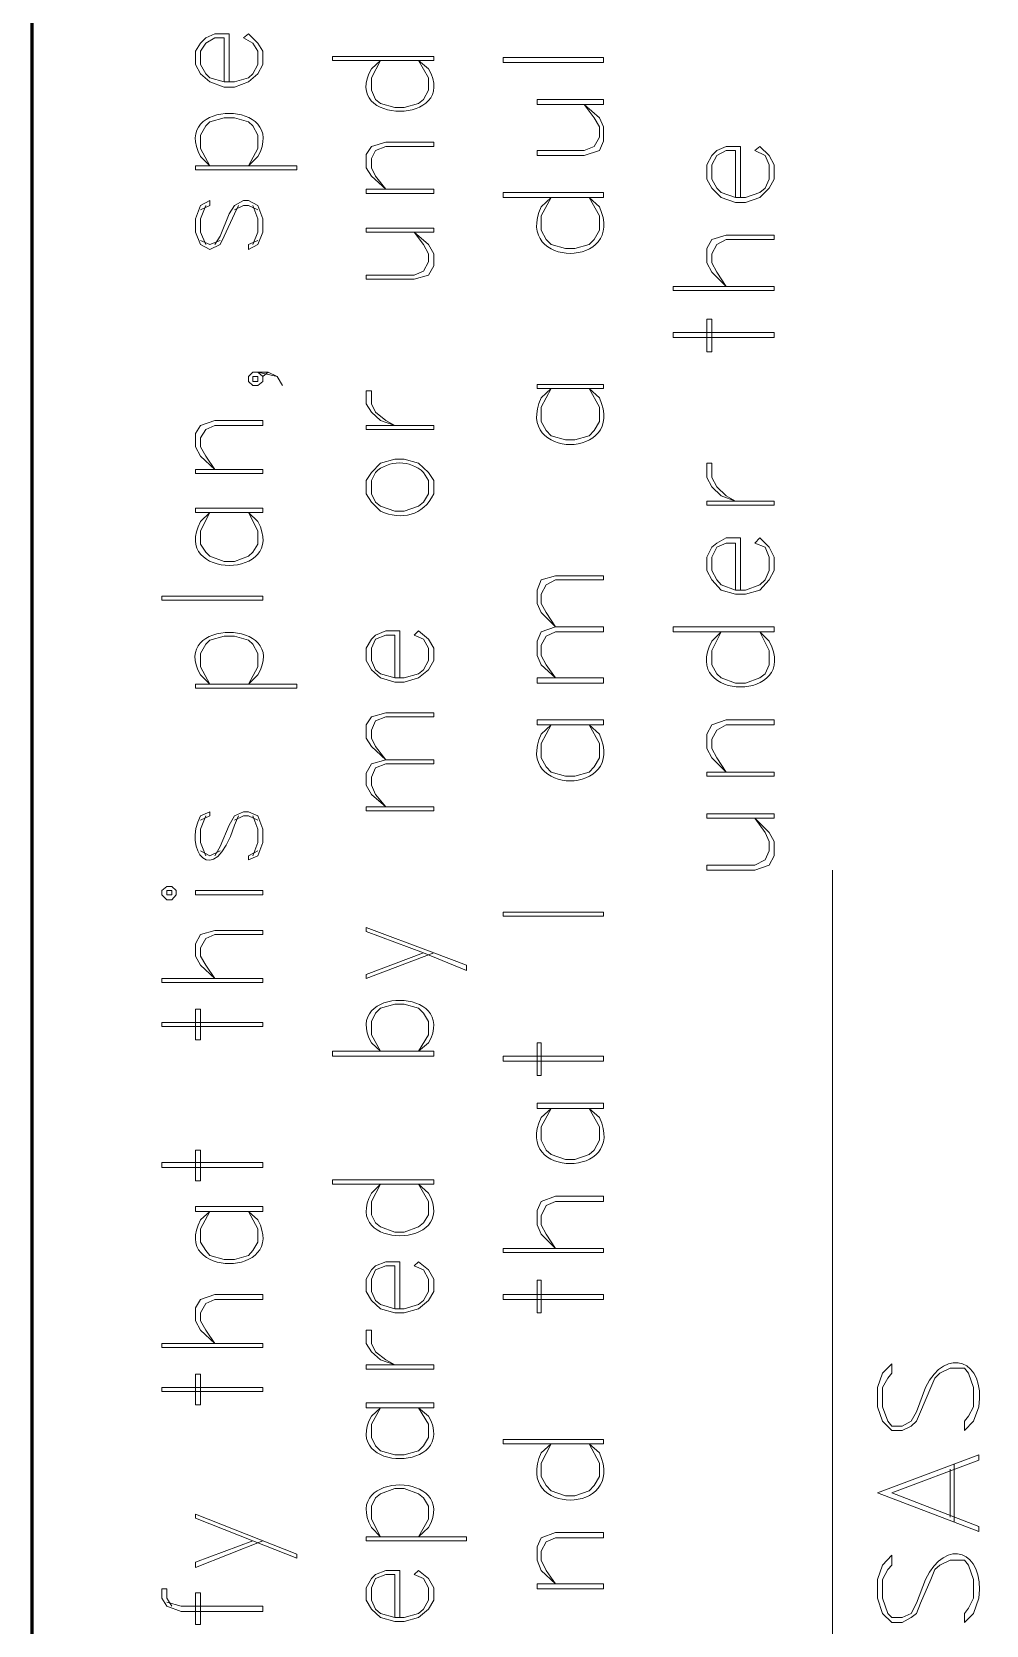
# Model space of a CAD drawing. Header units: inches. Extents: x 5 to 516, y -193 to 129.
# Drawn here: x 113.913 to 114.95, y -171.444 to -169.712 of the extents above; entities that cross this region are included whole.
import ezdxf

# ---------------------------------------------------------------- set-up
doc = ezdxf.new("R2010")
doc.units = ezdxf.units.IN
doc.header["$MEASUREMENT"] = 0
doc.layers.add('PDF8_Geometry', color=7, linetype='Continuous')

msp = doc.modelspace()

# ---------------------------------------------------------------- linework, layer by layer
at = {"layer": 'PDF8_Geometry', "lineweight": 60}
msp.add_lwpolyline([(113.9132959, -162.1857821), (113.9132959, -192.1857845)], dxfattribs=at)
at = {"layer": 'PDF8_Geometry', "lineweight": 15}
for points in [[(114.1277403, -169.7668917), (114.1277403, -169.7146694), (114.1121848, -169.7146694), (114.1021848, -169.7191139), (114.0966292, -169.7246694), (114.0910737, -169.7335583), (114.0910737, -169.7480028), (114.0966292, -169.7580028), (114.1066292, -169.7668917), (114.1221848, -169.7724472), (114.1332959, -169.7724472), (114.1488515, -169.7668917), (114.1588515, -169.7580028), (114.164407, -169.7480028), (114.164407, -169.7335583), (114.1588515, -169.7246694), (114.1488515, -169.7146694)], [(114.1221847, -169.7668917), (114.1221847, -169.7191139), (114.1121847, -169.7191139), (114.1021847, -169.7246694), (114.0966292, -169.7335583), (114.0966292, -169.7480028), (114.1021847, -169.7580028), (114.1066292, -169.7624472), (114.1221847, -169.7668917), (114.1332958, -169.7668917), (114.1488514, -169.7624472), (114.1532958, -169.7580028), (114.1588514, -169.7480028), (114.1588514, -169.7335583), (114.1532958, -169.7246694), (114.1432958, -169.7191139), (114.1488514, -169.7146694)], [(114.3444068, -169.752447), (114.3332957, -169.7435581), (114.3444068, -169.762447), (114.3444068, -169.7757804), (114.3388513, -169.7857804), (114.3332957, -169.7902248), (114.3177402, -169.7946693), (114.3077402, -169.7946693), (114.2921846, -169.7902248), (114.2866291, -169.7857804), (114.2821846, -169.7757804), (114.2821846, -169.762447), (114.2921846, -169.7435581), (114.2821846, -169.752447)], [(114.1588515, -169.8480036), (114.1488515, -169.8580036), (114.1588515, -169.8391147), (114.1588515, -169.8246703), (114.1532959, -169.8146703), (114.1488515, -169.8102258), (114.1332959, -169.8057814), (114.1221848, -169.8057814), (114.1066292, -169.8102258), (114.1021848, -169.8146703), (114.0966292, -169.8246703), (114.0966292, -169.8391147), (114.1066292, -169.8580036), (114.0966292, -169.8480036)], [(114.6832959, -169.8924478), (114.6832959, -169.8368922), (114.6677404, -169.8368922), (114.6577404, -169.8413367), (114.6521848, -169.8468922), (114.6466293, -169.8568922), (114.6466293, -169.8724478), (114.6521848, -169.8824478), (114.6621848, -169.8924478), (114.6777404, -169.8980033), (114.6888515, -169.8980033), (114.7044071, -169.8924478), (114.7144071, -169.8824478), (114.7199626, -169.8724478), (114.7199626, -169.8568922), (114.7144071, -169.8468922), (114.7044071, -169.8368922)], [(114.6777403, -169.8924478), (114.6777403, -169.8413367), (114.6677403, -169.8413367), (114.6577403, -169.8468922), (114.6521848, -169.8568922), (114.6521848, -169.8724478), (114.6577403, -169.8824478), (114.6621848, -169.8868922), (114.6777403, -169.8924478), (114.6888514, -169.8924478), (114.704407, -169.8868922), (114.7099626, -169.8824478), (114.714407, -169.8724478), (114.714407, -169.8568922), (114.7099626, -169.8468922), (114.6988514, -169.8413367), (114.704407, -169.8368922)], [(114.5299625, -169.9024478), (114.5188514, -169.8924478), (114.5299625, -169.9124478), (114.5299625, -169.9280033), (114.5244069, -169.9380033), (114.5188514, -169.9435589), (114.5032958, -169.9480033), (114.4932958, -169.9480033), (114.4777403, -169.9435589), (114.4721847, -169.9380033), (114.4666291, -169.9280033), (114.4666291, -169.9124478), (114.4777403, -169.8924478), (114.4666291, -169.9024478)], [(114.0966292, -169.9057821), (114.1066292, -169.9013377), (114.1066292, -169.8957821), (114.0966292, -169.9013377), (114.0910737, -169.9157821), (114.0910737, -169.9302265), (114.0966292, -169.9435599), (114.1066292, -169.9491154), (114.1177404, -169.9435599), (114.1221848, -169.934671), (114.1332959, -169.9102265), (114.1377404, -169.9013377)], [(114.1021847, -169.9013363), (114.0966291, -169.9157807), (114.0966291, -169.9302252), (114.1021847, -169.9435585)], [(114.1121846, -169.9435591), (114.1177401, -169.9346702), (114.1277401, -169.9102257), (114.1332957, -169.9013368), (114.1432957, -169.8957813), (114.1488512, -169.8957813), (114.1588512, -169.9013368), (114.1644068, -169.9157813), (114.1644068, -169.9302257), (114.1588512, -169.9435591), (114.1488512, -169.9491146)], [(114.133296, -169.9057806), (114.143296, -169.9013361), (114.1488515, -169.9013361), (114.1588515, -169.9057806)], [(114.1532957, -169.9013363), (114.1588513, -169.9157807), (114.1588513, -169.9302252), (114.1532957, -169.9435585)], [(114.0966291, -169.9391148), (114.1066291, -169.9435592), (114.1177402, -169.9391148)], [(114.1588513, -169.9391148), (114.1488513, -169.9435592), (114.1488513, -169.9491148)], [(114.1799624, -170.0868924), (114.1588513, -170.082448), (114.1644069, -170.0868924), (114.1644069, -170.092448), (114.1588513, -170.0968924), (114.1532958, -170.0968924), (114.1488513, -170.092448), (114.1488513, -170.0868924), (114.1532958, -170.082448), (114.1699624, -170.082448), (114.1799624, -170.0868924), (114.185518, -170.0968924)], [(114.1644069, -170.0868922), (114.1699625, -170.0824478)], [(114.5299625, -170.110225), (114.5188514, -170.100225), (114.5299625, -170.120225), (114.5299625, -170.1357806), (114.5244069, -170.1457806), (114.5188514, -170.1513361), (114.5032958, -170.1557806), (114.4932958, -170.1557806), (114.4777403, -170.1513361), (114.4721847, -170.1457806), (114.4666291, -170.1357806), (114.4666291, -170.120225), (114.4777403, -170.100225), (114.4666291, -170.110225)], [(114.3499625, -170.2146705), (114.3499625, -170.200226), (114.3444069, -170.1913371), (114.3332958, -170.1813371), (114.3177402, -170.1768927), (114.3077402, -170.1768927), (114.2921847, -170.1813371), (114.2821847, -170.1913371), (114.2766291, -170.200226), (114.2766291, -170.2146705), (114.2821847, -170.2235594), (114.2921847, -170.2335594)], [(114.2866292, -170.1913371), (114.2821847, -170.200226), (114.2821847, -170.2146705), (114.2866292, -170.2235594), (114.2921847, -170.2280038), (114.3077403, -170.2335594), (114.3177403, -170.2335594), (114.3332958, -170.2280038), (114.3388514, -170.2235594), (114.344407, -170.2146705), (114.344407, -170.200226), (114.3388514, -170.1913371)], [(114.1588515, -170.2446697), (114.1488515, -170.2346697), (114.1588515, -170.2546697), (114.1588515, -170.2691141), (114.1532959, -170.278003), (114.1488515, -170.2824474), (114.1332959, -170.288003), (114.1221848, -170.288003), (114.1066292, -170.2824474), (114.1021848, -170.278003), (114.0966292, -170.2691141), (114.0966292, -170.2546697), (114.1066292, -170.2346697), (114.0966292, -170.2446697)], [(114.6832959, -170.3191152), (114.6832959, -170.2624485), (114.6677404, -170.2624485), (114.6577404, -170.2680041), (114.6521848, -170.2724485), (114.6466293, -170.2835596), (114.6466293, -170.2980041), (114.6521848, -170.3080041), (114.6621848, -170.3191152), (114.6777404, -170.3235596), (114.6888515, -170.3235596), (114.7044071, -170.3191152), (114.7144071, -170.3080041), (114.7199626, -170.2980041), (114.7199626, -170.2835596), (114.7144071, -170.2724485), (114.7044071, -170.2624485)], [(114.6777403, -170.3191152), (114.6777403, -170.2680041), (114.6677403, -170.2680041), (114.6577403, -170.2724485), (114.6521848, -170.2835596), (114.6521848, -170.2980041), (114.6577403, -170.3080041), (114.6621848, -170.3135596), (114.6777403, -170.3191152), (114.6888514, -170.3191152), (114.704407, -170.3135596), (114.7099626, -170.3080041), (114.714407, -170.2980041), (114.714407, -170.2835596), (114.7099626, -170.2724485), (114.6988514, -170.2680041), (114.704407, -170.2624485)], [(114.1588515, -170.4113378), (114.1488515, -170.4213378), (114.1588515, -170.4024489), (114.1588515, -170.3880045), (114.1532959, -170.3780045), (114.1488515, -170.37356), (114.1332959, -170.3691156), (114.1221848, -170.3691156), (114.1066292, -170.37356), (114.1021848, -170.3780045), (114.0966292, -170.3880045), (114.0966292, -170.4024489), (114.1066292, -170.4213378), (114.0966292, -170.4113378)], [(114.3132957, -170.4146714), (114.3132957, -170.3635603), (114.2977402, -170.3635603), (114.286629, -170.3680047), (114.2821846, -170.3724492), (114.276629, -170.3824492), (114.276629, -170.3957825), (114.2821846, -170.4057825), (114.2921846, -170.4146714), (114.3077402, -170.4191158), (114.3177402, -170.4191158), (114.3332957, -170.4146714), (114.3444068, -170.4057825), (114.3499624, -170.3957825), (114.3499624, -170.3824492), (114.3444068, -170.3724492), (114.3332957, -170.3635603)], [(114.3077404, -170.4146714), (114.3077404, -170.3680047), (114.2977404, -170.3680047), (114.2866293, -170.3724492), (114.2821848, -170.3824492), (114.2821848, -170.3957825), (114.2866293, -170.4057825), (114.2921848, -170.4102269), (114.3077404, -170.4146714), (114.3177404, -170.4146714), (114.3332959, -170.4102269), (114.3388515, -170.4057825), (114.3444071, -170.3957825), (114.3444071, -170.3824492), (114.3388515, -170.3724492), (114.3288515, -170.3680047), (114.3332959, -170.3635603)], [(114.7144071, -170.37467), (114.7044071, -170.36467), (114.7144071, -170.38467), (114.7144071, -170.4002256), (114.7099626, -170.4102256), (114.7044071, -170.41467), (114.6888515, -170.4202256), (114.6777404, -170.4202256), (114.6621848, -170.41467), (114.6577404, -170.4102256), (114.6521848, -170.4002256), (114.6521848, -170.38467), (114.6621848, -170.36467), (114.6521848, -170.37467)], [(114.5299625, -170.4757804), (114.5188514, -170.4657804), (114.5299625, -170.4857804), (114.5299625, -170.501336), (114.5244069, -170.511336), (114.5188514, -170.5168915), (114.5032958, -170.521336), (114.4932958, -170.521336), (114.4777403, -170.5168915), (114.4721847, -170.511336), (114.4666291, -170.501336), (114.4666291, -170.4857804), (114.4777403, -170.4657804), (114.4666291, -170.4757804)], [(114.1021847, -170.564671), (114.0966291, -170.5791154), (114.0966291, -170.5935598), (114.1021847, -170.6080043)], [(114.0966292, -170.5691156), (114.1066292, -170.5646711), (114.1066292, -170.5602267), (114.0966292, -170.5646711)], [(114.1121846, -170.6080037), (114.1177401, -170.5980037), (114.1277401, -170.5746703), (114.1332957, -170.5646703), (114.1432957, -170.5602259), (114.1488512, -170.5602259), (114.1588512, -170.5646703), (114.1644068, -170.5791148), (114.1644068, -170.5935592), (114.1588512, -170.6080037), (114.1488512, -170.6124481)], [(114.1332959, -170.5746711), (114.1377404, -170.5646711)], [(114.133296, -170.5691152), (114.143296, -170.5646708), (114.1488515, -170.5646708), (114.1588515, -170.5691152)], [(114.1532957, -170.564671), (114.1588513, -170.5791154), (114.1588513, -170.5935598), (114.1532957, -170.6080043)], [(114.0966291, -170.6024495), (114.1066291, -170.608005), (114.1177402, -170.6024495)], [(114.1588513, -170.6024495), (114.1488513, -170.608005), (114.1488513, -170.6124495)], [(114.7832958, -172.5357811), (114.7832958, -170.6235587)], [(114.3499626, -170.7135606), (114.2766292, -170.7413384), (114.2766292, -170.7368939), (114.3388515, -170.7135606)], [(114.3444068, -170.8113385), (114.3332957, -170.8202274), (114.3444068, -170.8024497), (114.3444068, -170.7880052), (114.3388513, -170.7791163), (114.3332957, -170.7735608), (114.3177402, -170.7691163), (114.3077402, -170.7691163), (114.2921846, -170.7735608), (114.2866291, -170.7791163), (114.2821846, -170.7880052), (114.2821846, -170.8024497), (114.2921846, -170.8202274), (114.2821846, -170.8113385)], [(114.5299625, -170.8924471), (114.5188514, -170.8824471), (114.5299625, -170.9024471), (114.5299625, -170.9168916), (114.5244069, -170.9280027), (114.5188514, -170.9324471), (114.5032958, -170.9380027), (114.4932958, -170.9380027), (114.4777403, -170.9324471), (114.4721847, -170.9280027), (114.4666291, -170.9168916), (114.4666291, -170.9024471), (114.4777403, -170.8824471), (114.4666291, -170.8924471)], [(114.3444068, -170.9746705), (114.3332957, -170.9646705), (114.3444068, -170.9835594), (114.3444068, -170.9980039), (114.3388513, -171.0068928), (114.3332957, -171.0113372), (114.3177402, -171.0168928), (114.3077402, -171.0168928), (114.2921846, -171.0113372), (114.2866291, -171.0068928), (114.2821846, -170.9980039), (114.2821846, -170.9835594), (114.2921846, -170.9646705), (114.2821846, -170.9746705)], [(114.1588515, -171.0035593), (114.1488515, -170.9946704), (114.1588515, -171.0135593), (114.1588515, -171.0280038), (114.1532959, -171.0368927), (114.1488515, -171.0424482), (114.1332959, -171.0468927), (114.1221848, -171.0468927), (114.1066292, -171.0424482), (114.1021848, -171.0368927), (114.0966292, -171.0280038), (114.0966292, -171.0135593), (114.1066292, -170.9946704), (114.0966292, -171.0035593)], [(114.3132957, -171.1002251), (114.3132957, -171.049114), (114.2977402, -171.049114), (114.286629, -171.0535584), (114.2821846, -171.0580029), (114.276629, -171.0680029), (114.276629, -171.0813362), (114.2821846, -171.0913362), (114.2921846, -171.1002251), (114.3077402, -171.1046695), (114.3177402, -171.1046695), (114.3332957, -171.1002251), (114.3444068, -171.0913362), (114.3499624, -171.0813362), (114.3499624, -171.0680029), (114.3444068, -171.0580029), (114.3332957, -171.049114)], [(114.3077404, -171.1002251), (114.3077404, -171.0535584), (114.2977404, -171.0535584), (114.2866293, -171.0580029), (114.2821848, -171.0680029), (114.2821848, -171.0813362), (114.2866293, -171.0913362), (114.2921848, -171.0957807), (114.3077404, -171.1002251), (114.3177404, -171.1002251), (114.3332959, -171.0957807), (114.3388515, -171.0913362), (114.3444071, -171.0813362), (114.3444071, -171.0680029), (114.3388515, -171.0580029), (114.3288515, -171.0535584), (114.3332959, -171.049114)], [(114.8844069, -171.1857805), (114.8744069, -171.2124472), (114.8688513, -171.2224472), (114.8588513, -171.2280027), (114.8477402, -171.2280027), (114.8432958, -171.2224472), (114.8377402, -171.2068916), (114.8377402, -171.1857805), (114.8432958, -171.1757805), (114.8477402, -171.1702249), (114.8477402, -171.1602249), (114.8377402, -171.1702249), (114.8321847, -171.1857805), (114.8321847, -171.2068916), (114.8377402, -171.2224472), (114.8477402, -171.2324472), (114.8588513, -171.2324472), (114.8688513, -171.2280027), (114.8744069, -171.2224472), (114.8788513, -171.2124472), (114.8899624, -171.1857805), (114.8944069, -171.1757805), (114.8999624, -171.1702249), (114.9110735, -171.1646694), (114.9266291, -171.1646694), (114.9310736, -171.1702249), (114.9366291, -171.1857805), (114.9366291, -171.2068916), (114.9310736, -171.2168916), (114.9266291, -171.2224472), (114.9266291, -171.2324472), (114.9366291, -171.2224472), (114.9421847, -171.2068916)], [(114.3444068, -171.216893), (114.3332957, -171.2080042), (114.3444068, -171.2257819), (114.3444068, -171.2402264), (114.3388513, -171.2491153), (114.3332957, -171.2546708), (114.3177402, -171.2591153), (114.3077402, -171.2591153), (114.2921846, -171.2546708), (114.2866291, -171.2491153), (114.2821846, -171.2402264), (114.2821846, -171.2257819), (114.2921846, -171.2080042), (114.2821846, -171.216893)], [(114.5299625, -171.2568926), (114.5188514, -171.2468926), (114.5299625, -171.2680037), (114.5299625, -171.2824482), (114.5244069, -171.2924482), (114.5188514, -171.2980037), (114.5032958, -171.3035593), (114.4932958, -171.3035593), (114.4777403, -171.2980037), (114.4721847, -171.2924482), (114.4666291, -171.2824482), (114.4666291, -171.2680037), (114.4777403, -171.2468926), (114.4666291, -171.2568926)], [(114.8321847, -171.300226), (114.9421847, -171.2591149), (114.9421847, -171.2646705), (114.8477402, -171.300226), (114.9421847, -171.3368927), (114.9421847, -171.3424482)], [(114.9110738, -171.3268916), (114.9110738, -171.2746694)], [(114.9155181, -171.3313381), (114.9155181, -171.2691159)], [(114.3444068, -171.3380053), (114.3332957, -171.3480053), (114.3444068, -171.3291164), (114.3444068, -171.3146719), (114.3388513, -171.305783), (114.3332957, -171.3013386), (114.3177402, -171.295783), (114.3077402, -171.295783), (114.2921846, -171.3013386), (114.2866291, -171.305783), (114.2821846, -171.3146719), (114.2821846, -171.3291164), (114.2921846, -171.3480053), (114.2821846, -171.3380053)], [(114.8321847, -171.300226), (114.9421847, -171.3424482)], [(114.1644069, -171.3524495), (114.0910736, -171.3813384), (114.0910736, -171.3757829), (114.1532958, -171.3524495)], [(114.8844069, -171.3946711), (114.8744069, -171.4202267), (114.8688513, -171.4313378), (114.8588513, -171.4357822), (114.8477402, -171.4357822), (114.8432958, -171.4313378), (114.8377402, -171.4146711), (114.8377402, -171.3946711), (114.8432958, -171.38356), (114.8477402, -171.3791156), (114.8477402, -171.3680044), (114.8377402, -171.3791156), (114.8321847, -171.3946711), (114.8321847, -171.4146711), (114.8377402, -171.4313378), (114.8477402, -171.4413378), (114.8588513, -171.4413378), (114.8688513, -171.4357822), (114.8744069, -171.4313378), (114.8788513, -171.4202267), (114.8899624, -171.3946711), (114.8944069, -171.38356), (114.8999624, -171.3791156), (114.9110735, -171.37356), (114.9266291, -171.37356), (114.9310736, -171.3791156), (114.9366291, -171.3946711), (114.9366291, -171.4146711), (114.9310736, -171.4257822), (114.9266291, -171.4313378), (114.9266291, -171.4413378), (114.9366291, -171.4313378), (114.9421847, -171.4146711)], [(114.3132957, -171.4357829), (114.3132957, -171.3846717), (114.2977402, -171.3846717), (114.286629, -171.3891162), (114.2821846, -171.3935606), (114.276629, -171.4035606), (114.276629, -171.416894), (114.2821846, -171.426894), (114.2921846, -171.4357829), (114.3077402, -171.4402273), (114.3177402, -171.4402273), (114.3332957, -171.4357829), (114.3444068, -171.426894), (114.3499624, -171.416894), (114.3499624, -171.4035606), (114.3444068, -171.3935606), (114.3332957, -171.3846717)], [(114.3077404, -171.4357829), (114.3077404, -171.3891162), (114.2977404, -171.3891162), (114.2866293, -171.3935606), (114.2821848, -171.4035606), (114.2821848, -171.416894), (114.2866293, -171.426894), (114.2921848, -171.4313384), (114.3077404, -171.4357829), (114.3177404, -171.4357829), (114.3332959, -171.4313384), (114.3388515, -171.426894), (114.3444071, -171.416894), (114.3444071, -171.4035606), (114.3388515, -171.3935606), (114.3288515, -171.3891162), (114.3332959, -171.3846717)], [(114.065518, -171.4235596), (114.0599624, -171.4146707), (114.0599624, -171.4046707), (114.0544069, -171.4046707), (114.0544069, -171.4146707), (114.0599624, -171.4235596), (114.075518, -171.4291152), (114.1644069, -171.4291152), (114.1644069, -171.4235596)], [(114.0599625, -171.4191157), (114.0755181, -171.4235602), (114.1644069, -171.4235602)]]:
    msp.add_lwpolyline(points, dxfattribs=at)
for points in [[(114.3499625, -169.7391137), (114.2399625, -169.7391137), (114.2399625, -169.7435581), (114.3499625, -169.7435581)], [(114.5344071, -169.740227), (114.4255182, -169.740227), (114.4255182, -169.7457825), (114.5344071, -169.7457825)], [(114.534407, -169.7857818), (114.4621848, -169.7857818), (114.4621848, -169.7913374), (114.534407, -169.7913374)], [(114.5132959, -169.7913374), (114.524407, -169.8057818), (114.5299626, -169.8157818), (114.5299626, -169.8268929), (114.524407, -169.8368929), (114.5132959, -169.8413374), (114.4621848, -169.8413374), (114.4621848, -169.8468929), (114.5132959, -169.8468929), (114.5299626, -169.8413374), (114.534407, -169.8313374), (114.534407, -169.8157818), (114.5299626, -169.8057818)], [(114.3499624, -169.8324481), (114.3499624, -169.8368926), (114.2977402, -169.8368926), (114.2866291, -169.841337), (114.2821847, -169.8502259), (114.2821847, -169.8602259), (114.2866291, -169.8691148), (114.2977402, -169.8835592), (114.2821847, -169.8691148), (114.2766291, -169.8602259), (114.2766291, -169.8457815), (114.2821847, -169.8368926), (114.2977402, -169.8324481)], [(114.2010735, -169.8580034), (114.0910735, -169.8580034), (114.0910735, -169.8624479), (114.2010735, -169.8624479)], [(114.3499625, -169.8835591), (114.2766291, -169.8835591), (114.2766291, -169.8880035), (114.3499625, -169.8880035)], [(114.5344071, -169.8868922), (114.4255182, -169.8868922), (114.4255182, -169.8924478), (114.5344071, -169.8924478)], [(114.3499625, -169.9257818), (114.2766291, -169.9257818), (114.2766291, -169.9302263), (114.3499625, -169.9302263)], [(114.3288513, -169.9302265), (114.3388513, -169.9435598), (114.3444069, -169.9535598), (114.3444069, -169.9624487), (114.3388513, -169.9724487), (114.3288513, -169.9768931), (114.2766291, -169.9768931), (114.2766291, -169.9813376), (114.3288513, -169.9813376), (114.3444069, -169.9768931), (114.3499625, -169.9668931), (114.3499625, -169.9535598), (114.3444069, -169.9435598)], [(114.7199624, -169.9335583), (114.7199624, -169.9380028), (114.6677402, -169.9380028), (114.6577402, -169.9435583), (114.6521846, -169.9535583), (114.6521846, -169.9635583), (114.6577402, -169.9735583), (114.6677402, -169.9891139), (114.6521846, -169.9735583), (114.6466291, -169.9635583), (114.6466291, -169.9480028), (114.6521846, -169.9380028), (114.6677402, -169.9335583)], [(114.7199625, -169.9891137), (114.6099625, -169.9891137), (114.6099625, -169.9935582), (114.7199625, -169.9935582)], [(114.6521846, -170.0246711), (114.6521846, -170.0602266), (114.6466291, -170.0602266), (114.6466291, -170.0246711)], [(114.7199625, -170.0391139), (114.6099625, -170.0391139), (114.6099625, -170.0446695), (114.7199625, -170.0446695)], [(114.1532957, -170.0868931), (114.1532957, -170.0924487), (114.1588513, -170.0924487), (114.1588513, -170.0868931)], [(114.534407, -170.0957806), (114.4621848, -170.0957806), (114.4621848, -170.100225), (114.534407, -170.100225)], [(114.2766293, -170.1024479), (114.2821848, -170.1024479), (114.2821848, -170.1168923), (114.2866293, -170.1257812), (114.2977404, -170.1346701), (114.3077404, -170.1402257), (114.2921848, -170.1346701), (114.2821848, -170.1257812), (114.2766293, -170.1168923)], [(114.1644068, -170.1346693), (114.1644068, -170.1402248), (114.1121846, -170.1402248), (114.1021846, -170.1446693), (114.096629, -170.1535582), (114.096629, -170.1635582), (114.1021846, -170.1735582), (114.1121846, -170.1880026), (114.096629, -170.1735582), (114.0910735, -170.1635582), (114.0910735, -170.1491137), (114.096629, -170.1402248), (114.1121846, -170.1346693)], [(114.3499625, -170.1402255), (114.2766291, -170.1402255), (114.2766291, -170.1446699), (114.3499625, -170.1446699)], [(114.1644068, -170.1880047), (114.0910735, -170.1880047), (114.0910735, -170.1924492), (114.1644068, -170.1924492)], [(114.6466292, -170.1813379), (114.6521848, -170.1813379), (114.6521848, -170.1968935), (114.6577403, -170.2068935), (114.6677403, -170.2168935), (114.6777403, -170.2224491), (114.6621848, -170.2168935), (114.6521848, -170.2068935), (114.6466292, -170.1968935)], [(114.7199624, -170.2224489), (114.6466291, -170.2224489), (114.6466291, -170.2268933), (114.7199624, -170.2268933)], [(114.1644068, -170.2302252), (114.0910735, -170.2302252), (114.0910735, -170.2346697), (114.1644068, -170.2346697)], [(114.534407, -170.3035603), (114.534407, -170.3080047), (114.4821848, -170.3080047), (114.4721848, -170.3135603), (114.4666293, -170.3235603), (114.4666293, -170.3335603), (114.4721848, -170.3435603), (114.4821848, -170.3591158), (114.4666293, -170.3435603), (114.4621848, -170.3335603), (114.4621848, -170.3191158), (114.4666293, -170.3080047), (114.4821848, -170.3035603)], [(114.1644069, -170.3257814), (114.0544069, -170.3257814), (114.0544069, -170.3302259), (114.1644069, -170.3302259)], [(114.534407, -170.3591158), (114.534407, -170.3646714), (114.4821848, -170.3646714), (114.4721848, -170.3691158), (114.4666293, -170.3791158), (114.4666293, -170.3902269), (114.4721848, -170.4002269), (114.4821848, -170.4146714), (114.4666293, -170.4002269), (114.4621848, -170.3902269), (114.4621848, -170.3746714), (114.4666293, -170.3646714), (114.4821848, -170.3591158)], [(114.7199625, -170.3591145), (114.6099625, -170.3591145), (114.6099625, -170.36467), (114.7199625, -170.36467)], [(114.2010735, -170.4213376), (114.0910735, -170.4213376), (114.0910735, -170.4257821), (114.2010735, -170.4257821)], [(114.534407, -170.41467), (114.4621848, -170.41467), (114.4621848, -170.4202256), (114.534407, -170.4202256)], [(114.3499624, -170.4524478), (114.3499624, -170.4568923), (114.2977402, -170.4568923), (114.2866291, -170.4613367), (114.2821847, -170.4713367), (114.2821847, -170.4802256), (114.2866291, -170.4891145), (114.2977402, -170.5035589), (114.2821847, -170.4891145), (114.2766291, -170.4802256), (114.2766291, -170.4657811), (114.2821847, -170.4568923), (114.2977402, -170.4524478)], [(114.534407, -170.4602249), (114.4621848, -170.4602249), (114.4621848, -170.4657804), (114.534407, -170.4657804)], [(114.7199624, -170.4602251), (114.7199624, -170.4657806), (114.6677402, -170.4657806), (114.6577402, -170.4713362), (114.6521846, -170.4813362), (114.6521846, -170.4913362), (114.6577402, -170.5013362), (114.6677402, -170.5168917), (114.6521846, -170.5013362), (114.6466291, -170.4913362), (114.6466291, -170.4757806), (114.6521846, -170.4657806), (114.6677402, -170.4602251)], [(114.3499624, -170.5035591), (114.3499624, -170.5080036), (114.2977402, -170.5080036), (114.2866291, -170.512448), (114.2821847, -170.522448), (114.2821847, -170.5313369), (114.2866291, -170.5413369), (114.2977402, -170.5546702), (114.2821847, -170.5413369), (114.2766291, -170.5313369), (114.2766291, -170.5180036), (114.2821847, -170.5080036), (114.2977402, -170.5035591)], [(114.7199624, -170.5168915), (114.6466291, -170.5168915), (114.6466291, -170.521336), (114.7199624, -170.521336)], [(114.3499625, -170.55467), (114.2766291, -170.55467), (114.2766291, -170.5591145), (114.3499625, -170.5591145)], [(114.7199624, -170.5624486), (114.6466291, -170.5624486), (114.6466291, -170.5668931), (114.7199624, -170.5668931)], [(114.6988513, -170.5668919), (114.7099624, -170.5824475), (114.7144069, -170.5924475), (114.7144069, -170.6024475), (114.7099624, -170.6124475), (114.6988513, -170.618003), (114.6466291, -170.618003), (114.6466291, -170.6235586), (114.6988513, -170.6235586), (114.7144069, -170.618003), (114.7199624, -170.608003), (114.7199624, -170.5924475), (114.7144069, -170.5824475)], [(114.0544069, -170.6502264), (114.0599624, -170.655782), (114.065518, -170.655782), (114.0699624, -170.6502264), (114.0699624, -170.645782), (114.065518, -170.6413375), (114.0599624, -170.6413375), (114.0544069, -170.645782)], [(114.0599625, -170.645782), (114.0599625, -170.6502264), (114.0655181, -170.6502264), (114.0655181, -170.645782)], [(114.1644068, -170.645782), (114.0910735, -170.645782), (114.0910735, -170.6502264), (114.1644068, -170.6502264)], [(114.5344071, -170.6691155), (114.4255182, -170.6691155), (114.4255182, -170.6735599), (114.5344071, -170.6735599)], [(114.1644068, -170.6891161), (114.1644068, -170.6935606), (114.1121846, -170.6935606), (114.1021846, -170.698005), (114.096629, -170.708005), (114.096629, -170.7168939), (114.1021846, -170.7268939), (114.1121846, -170.7413384), (114.096629, -170.7268939), (114.0910735, -170.7168939), (114.0910735, -170.7035606), (114.096629, -170.6935606), (114.1121846, -170.6891161)], [(114.385518, -170.7324495), (114.385518, -170.7268939), (114.3499625, -170.7135606), (114.2766291, -170.6857828), (114.2766291, -170.6902272), (114.3388513, -170.7135606)], [(114.1644069, -170.7413382), (114.0544069, -170.7413382), (114.0544069, -170.7457826), (114.1644069, -170.7457826)], [(114.096629, -170.7746712), (114.096629, -170.8080046), (114.0910735, -170.8080046), (114.0910735, -170.7746712)], [(114.1644069, -170.7891151), (114.0544069, -170.7891151), (114.0544069, -170.7935596), (114.1644069, -170.7935596)], [(114.4666292, -170.8113375), (114.4666292, -170.846893), (114.4621848, -170.846893), (114.4621848, -170.8113375)], [(114.3499625, -170.8202261), (114.2399625, -170.8202261), (114.2399625, -170.8257816), (114.3499625, -170.8257816)], [(114.5344071, -170.8257825), (114.4255182, -170.8257825), (114.4255182, -170.8313381), (114.5344071, -170.8313381)], [(114.534407, -170.8768916), (114.4621848, -170.8768916), (114.4621848, -170.8824471), (114.534407, -170.8824471)], [(114.096629, -170.9280029), (114.096629, -170.9613362), (114.0910735, -170.9613362), (114.0910735, -170.9280029)], [(114.1644069, -170.9413379), (114.0544069, -170.9413379), (114.0544069, -170.9468935), (114.1644069, -170.9468935)], [(114.3499625, -170.9602261), (114.2399625, -170.9602261), (114.2399625, -170.9646705), (114.3499625, -170.9646705)], [(114.534407, -170.9780044), (114.534407, -170.98356), (114.4821848, -170.98356), (114.4721848, -170.9880044), (114.4666293, -170.9991155), (114.4666293, -171.0091155), (114.4721848, -171.0191155), (114.4821848, -171.0346711), (114.4666293, -171.0191155), (114.4621848, -171.0091155), (114.4621848, -170.99356), (114.4666293, -170.98356), (114.4821848, -170.9780044)], [(114.1644068, -170.9891149), (114.0910735, -170.9891149), (114.0910735, -170.9946704), (114.1644068, -170.9946704)], [(114.5344071, -171.0346709), (114.4255182, -171.0346709), (114.4255182, -171.0391153), (114.5344071, -171.0391153)], [(114.4666292, -171.0691138), (114.4666292, -171.1046694), (114.4621848, -171.1046694), (114.4621848, -171.0691138)], [(114.1644068, -171.0846703), (114.1644068, -171.0902258), (114.1121846, -171.0902258), (114.1021846, -171.0946703), (114.096629, -171.1046703), (114.096629, -171.1135592), (114.1021846, -171.1235592), (114.1121846, -171.1380036), (114.096629, -171.1235592), (114.0910735, -171.1135592), (114.0910735, -171.0991147), (114.096629, -171.0902258), (114.1121846, -171.0846703)], [(114.5344071, -171.0846711), (114.4255182, -171.0846711), (114.4255182, -171.0902266), (114.5344071, -171.0902266)], [(114.1644069, -171.1380034), (114.0544069, -171.1380034), (114.0544069, -171.1424479), (114.1644069, -171.1424479)], [(114.2766293, -171.1235593), (114.2821848, -171.1235593), (114.2821848, -171.1380038), (114.2866293, -171.1468927), (114.2977404, -171.1557816), (114.3077404, -171.1613371), (114.2921848, -171.1557816), (114.2821848, -171.1468927), (114.2766293, -171.1380038)], [(114.096629, -171.1713365), (114.096629, -171.2046698), (114.0910735, -171.2046698), (114.0910735, -171.1713365)], [(114.3499625, -171.1613369), (114.2766291, -171.1613369), (114.2766291, -171.1657814), (114.3499625, -171.1657814)], [(114.1644069, -171.1857827), (114.0544069, -171.1857827), (114.0544069, -171.1902271), (114.1644069, -171.1902271)], [(114.3499625, -171.2024486), (114.2766291, -171.2024486), (114.2766291, -171.2080042), (114.3499625, -171.2080042)], [(114.5344071, -171.2424482), (114.4255182, -171.2424482), (114.4255182, -171.2468926), (114.5344071, -171.2468926)], [(114.2010735, -171.3713373), (114.2010735, -171.3668929), (114.0910735, -171.3235595), (114.0910735, -171.328004), (114.1532957, -171.3524484)], [(114.385518, -171.3480051), (114.2766291, -171.3480051), (114.2766291, -171.3524495), (114.385518, -171.3524495)], [(114.534407, -171.3435587), (114.534407, -171.3491143), (114.4821848, -171.3491143), (114.4721848, -171.3535587), (114.4666293, -171.3635587), (114.4666293, -171.3735587), (114.4721848, -171.3846698), (114.4821848, -171.3991143), (114.4666293, -171.3846698), (114.4621848, -171.3735587), (114.4621848, -171.3591143), (114.4666293, -171.3491143), (114.4821848, -171.3435587)], [(114.534407, -171.3991152), (114.4621848, -171.3991152), (114.4621848, -171.4046707), (114.534407, -171.4046707)], [(114.096629, -171.4091147), (114.096629, -171.4435592), (114.0910735, -171.4435592), (114.0910735, -171.4091147)]]:
    msp.add_lwpolyline(points, close=True, dxfattribs=at)
for points in [[(114.2821846, -169.752447), (114.2474439, -169.8145582), (114.3789809, -169.8137804), (114.3444068, -169.752447)], [(114.0966292, -169.8480036), (114.0622218, -169.7853925), (114.1932589, -169.7853925), (114.1588515, -169.8480036)], [(114.4666291, -169.9024478), (114.4358699, -169.9700959), (114.5607217, -169.9700959), (114.5299625, -169.9024478)], [(114.4666291, -170.110225), (114.4358699, -170.1778732), (114.5607217, -170.1778732), (114.5299625, -170.110225)], [(114.3388514, -170.1913371), (114.3249625, -170.1775779), (114.3005181, -170.1775779), (114.2866292, -170.1913371)], [(114.2921847, -170.2335594), (114.3148884, -170.2432816), (114.3386291, -170.2386334), (114.3499625, -170.2146705)], [(114.0966292, -170.2446697), (114.0628515, -170.3081697), (114.1926293, -170.3081697), (114.1588515, -170.2446697)], [(114.0966292, -170.4113378), (114.060907, -170.3497822), (114.1945737, -170.3497822), (114.1588515, -170.4113378)], [(114.6521848, -170.37467), (114.6172774, -170.4410774), (114.7493145, -170.4410774), (114.7144071, -170.37467)], [(114.4666291, -170.4757804), (114.4358699, -170.5434286), (114.5607217, -170.5434286), (114.5299625, -170.4757804)], [(114.0966292, -170.5646711), (114.0764811, -170.6004119), (114.110907, -170.6471526), (114.1332959, -170.5746711)], [(114.2821846, -170.8113385), (114.2484439, -170.7492274), (114.3779994, -170.7500793), (114.3444068, -170.8113385)], [(114.4666291, -170.8924471), (114.4351662, -170.9591323), (114.5614255, -170.9591323), (114.5299625, -170.8924471)], [(114.2821846, -170.9746705), (114.2484439, -171.0367816), (114.3779994, -171.0359298), (114.3444068, -170.9746705)], [(114.0966292, -171.0035593), (114.0628515, -171.0670593), (114.1926293, -171.0670593), (114.1588515, -171.0035593)], [(114.8844069, -171.1857805), (114.9064995, -171.139799), (114.9502032, -171.1560583), (114.9421847, -171.2068916)], [(114.2821846, -171.216893), (114.2484439, -171.2790042), (114.3779994, -171.2781523), (114.3444068, -171.216893)], [(114.4666291, -171.2568926), (114.4361847, -171.3252259), (114.5604069, -171.3252259), (114.5299625, -171.2568926)], [(114.2821846, -171.3380053), (114.2484439, -171.2758941), (114.3779994, -171.276746), (114.3444068, -171.3380053)], [(114.8844069, -171.3946711), (114.9065365, -171.3480785), (114.9487217, -171.3625415), (114.9421847, -171.4146711)]]:
    msp.add_open_spline(points, degree=3, dxfattribs=at)

doc.saveas('drawing.dxf')
